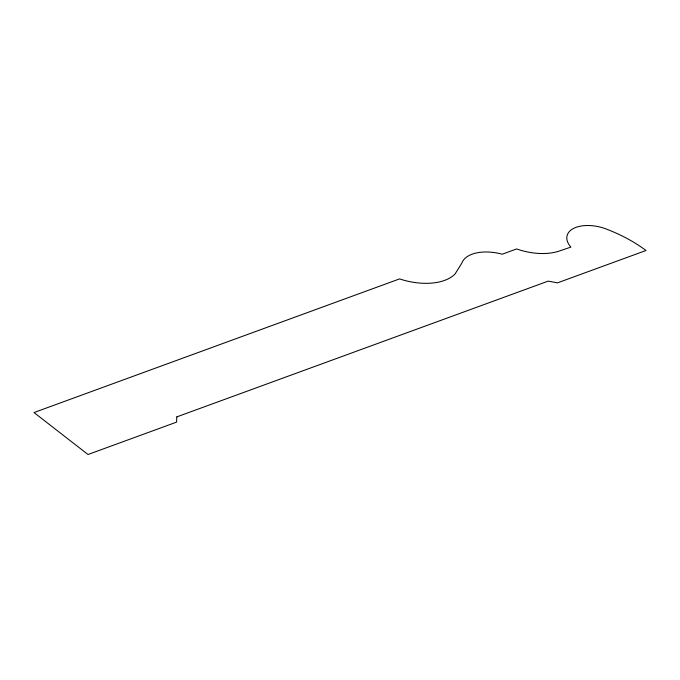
<?xml version="1.0" encoding="UTF-8"?>
<svg xmlns="http://www.w3.org/2000/svg" width="680" height="680" viewBox="0 0 680 680"><rect width="100%" height="100%" fill="white"/><g stroke="black" fill="none" stroke-linecap="round" stroke-linejoin="round"><path stroke-width="1.02" d="M176.834 416.882L176.528 422.144L88.009 454.504L34 412.548L399.576 278.894A47.566 26.044 13.7 0 0 455.09 273.921L461.779 263.219A35.36 19.363 13.7 0 1 502.223 254.218L516.656 248.94A44.294 24.25 13.7 0 0 559.249 251.039L570.894 247.112A29.742 16.286 13.7 0 1 573.163 228.633A29.742 16.286 13.7 0 1 604.937 228.523A111.673 61.149 13.7 0 1 646 250.503L557.481 282.863L548.173 281.129L176.834 416.882"/></g></svg>
